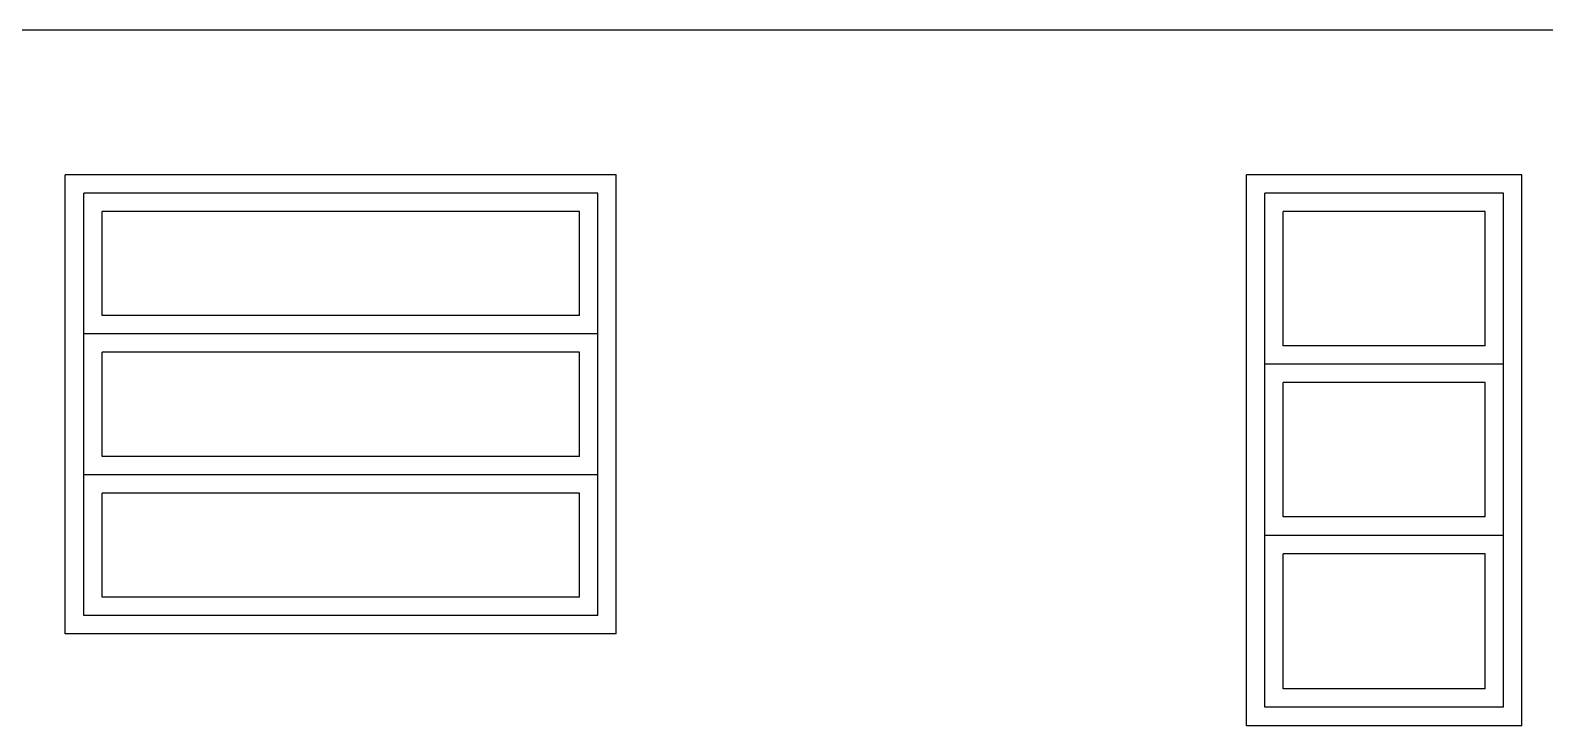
# Model space of a CAD drawing. Extents: x -29 to 75, y 16 to 65.
# Drawn here: x -14.983 to -11.683, y 53.935 to 55.45 of the extents above; entities that cross this region are included whole.
import ezdxf

# ---------------------------------------------------------------- set-up
doc = ezdxf.new("R2010")
doc.units = 0
doc.header["$MEASUREMENT"] = 0
for name, color, linetype in [('CONCRETO', 5, 'CONTINUOUS'), ('PAREDE', 7, 'CONTINUOUS'), ('VISTAL', 30, 'CONTINUOUS')]:
    doc.layers.add(name, color=color, linetype=linetype)

msp = doc.modelspace()

# ---------------------------------------------------------------- linework, layer by layer
at = {"layer": 'CONCRETO', "color": 244}
for p, q in [((-13.7068, 55.1352), (-14.9068, 55.1352)), ((-11.733, 55.1352), (-12.333, 55.1352)), ((-13.7468, 55.0952), (-14.8668, 55.0952)), ((-11.773, 55.0952), (-12.293, 55.0952)), ((-13.7868, 55.0552), (-14.8268, 55.0552)), ((-11.813, 55.0552), (-12.253, 55.0552)), ((-13.7868, 54.8285), (-14.8268, 54.8285)), ((-13.7468, 54.7885), (-14.8668, 54.7885)), ((-13.7868, 54.7485), (-14.8268, 54.7485)), ((-11.813, 54.7625), (-12.253, 54.7625)), ((-11.773, 54.7225), (-12.293, 54.7225)), ((-11.813, 54.6825), (-12.253, 54.6825)), ((-13.7868, 54.5218), (-14.8268, 54.5218)), ((-13.7468, 54.4818), (-14.8668, 54.4818)), ((-13.7868, 54.4418), (-14.8268, 54.4418)), ((-11.813, 54.3898), (-12.253, 54.3898)), ((-11.773, 54.3498), (-12.293, 54.3498)), ((-11.813, 54.3098), (-12.253, 54.3098)), ((-13.7868, 54.2152), (-14.8268, 54.2152)), ((-13.7468, 54.1752), (-14.8668, 54.1752)), ((-13.7068, 54.1352), (-14.9068, 54.1352)), ((-11.813, 54.0152), (-12.253, 54.0152)), ((-11.773, 53.9752), (-12.293, 53.9752)), ((-11.733, 53.9352), (-12.333, 53.9352))]:
    msp.add_line(p, q, dxfattribs=at)
at = {"layer": 'PAREDE', "color": 244}
for p, q in [((-14.9068, 54.1352), (-14.9068, 55.1352)), ((-13.7068, 54.1352), (-13.7068, 55.1352)), ((-12.333, 53.9352), (-12.333, 55.1352)), ((-11.733, 53.9352), (-11.733, 55.1352)), ((-14.8668, 54.1752), (-14.8668, 55.0952)), ((-13.7468, 54.1752), (-13.7468, 55.0952)), ((-12.293, 53.9752), (-12.293, 55.0952)), ((-11.773, 53.9752), (-11.773, 55.0952)), ((-14.8268, 54.8285), (-14.8268, 55.0552)), ((-13.7868, 54.8285), (-13.7868, 55.0552)), ((-12.253, 54.7625), (-12.253, 55.0552)), ((-11.813, 54.7625), (-11.813, 55.0552)), ((-14.8268, 54.5218), (-14.8268, 54.7485)), ((-13.7868, 54.5218), (-13.7868, 54.7485)), ((-12.253, 54.3898), (-12.253, 54.6825)), ((-11.813, 54.3898), (-11.813, 54.6825)), ((-14.8268, 54.2152), (-14.8268, 54.4418)), ((-13.7868, 54.2152), (-13.7868, 54.4418)), ((-12.253, 54.0152), (-12.253, 54.3098)), ((-11.813, 54.0152), (-11.813, 54.3098))]:
    msp.add_line(p, q, dxfattribs=at)
at = {"layer": 'VISTAL', "color": 1, "linetype": 'Continuous'}
msp.add_line((-8.2351, 55.45), (-16.3386, 55.45), dxfattribs=at)

doc.saveas('drawing.dxf')
